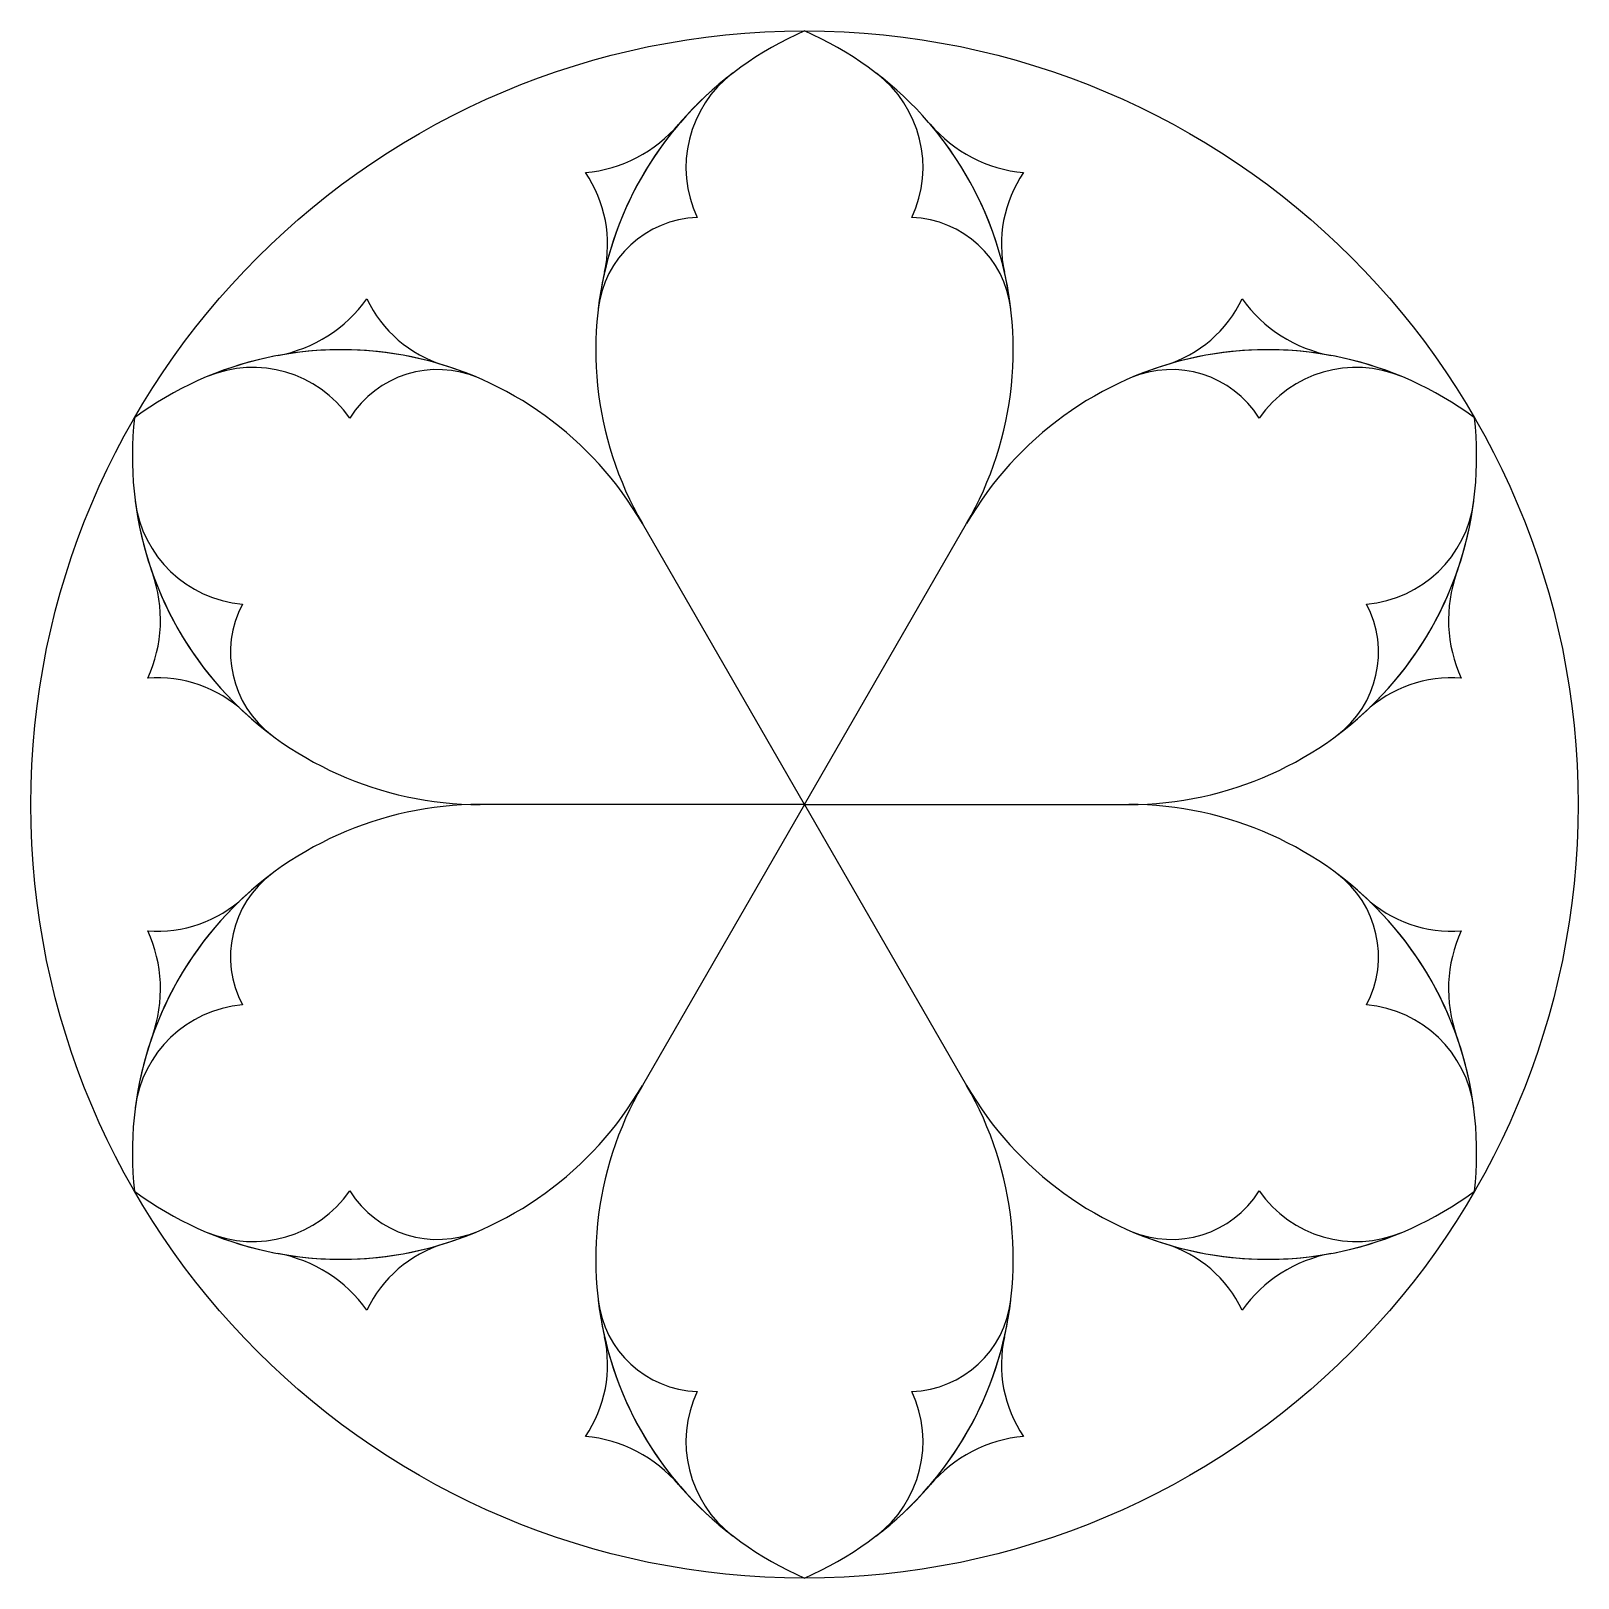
# Model space of a CAD drawing. Extents: x -84 to 84, y -84 to 84.
import ezdxf

# ---------------------------------------------------------------- set-up
doc = ezdxf.new("R2010")
doc.units = 0
doc.layers.add('MODELSKETCH_VISIBLE', color=7, linetype='CONTINUOUS')

msp = doc.modelspace()

# ---------------------------------------------------------------- linework, layer by layer
at = {"layer": 'MODELSKETCH_VISIBLE'}
for q in [(-17.65, 30.58), (-17.65, 30.58), (17.65, 30.58), (17.65, 30.58), (-17.65, -30.58), (17.65, -30.58), (-35.31, 0), (-35.31, 0), (-17.65, -30.58), (35.31, 0), (17.65, -30.58), (35.31, 0)]:
    msp.add_line((0, 0), q, dxfattribs=at)
msp.add_circle((0, 0), 84.2, dxfattribs=at)
msp.add_circle((0, 0), 84.2, dxfattribs=at)
msp.add_circle((0, 0), 84.2, dxfattribs=at)
msp.add_circle((0, 0), 84.2, dxfattribs=at)
msp.add_circle((0, 0), 84.2, dxfattribs=at)
msp.add_circle((0, 0), 84.2, dxfattribs=at)
for centre, radius, start, end in [((15.13, 49.5), 37.85, 113.5575, 210), ((-15.13, 49.5), 37.85, 330, 66.4425), ((15.13, 49.5), 37.85, 127.3146, 173.2471), ((0, 69.35), 12.9, 127.3146, 205.0508), ((0, 69.35), 12.9, 334.9492, 52.6854), ((-25.28, 83.98), 15.27, 275.3893, 319.5268), ((-15.13, 49.5), 37.85, 12.8512, 40.4732), ((25.28, 83.98), 15.27, 220.4732, 264.6107), ((-35.21, 60.99), 13.78, 347.1488, 34.4521), ((35.21, 60.99), 13.78, 145.5479, 192.8512), ((-11.27, 52.63), 11.27, 92.1002, 173.2471), ((11.27, 52.63), 11.27, 6.7529, 87.8998), ((-15.13, 49.5), 37.85, 6.7529, 12.8512), ((-60.09, 63.89), 15.27, 280.4732, 324.6107), ((-35.21, 60.99), 13.78, 205.5479, 252.8512), ((35.21, 60.99), 13.78, 287.1488, 334.4521), ((60.09, 63.89), 15.27, 215.3893, 259.5268), ((-50.43, 11.65), 37.85, 30, 126.4425), ((-50.43, 11.65), 37.85, 66.7529, 112.6854), ((50.43, 11.65), 37.85, 53.5575, 150), ((50.43, 11.65), 37.85, 67.3146, 113.2471), ((-60.06, 34.67), 12.9, 34.9492, 112.6854), ((-39.94, 36.07), 11.27, 66.7529, 147.8998), ((39.94, 36.07), 11.27, 32.1002, 113.2471), ((60.06, 34.67), 12.9, 67.3146, 145.0508), ((-35.31, 37.85), 37.85, 173.5575, 270), ((35.31, 37.85), 37.85, 270, 6.4425), ((-60.06, 34.67), 12.9, 187.3146, 265.0508), ((-35.31, 37.85), 37.85, 187.3146, 233.2471), ((35.31, 37.85), 37.85, 306.7529, 352.6854), ((60.06, 34.67), 12.9, 274.9492, 352.6854), ((-85.37, 20.1), 15.27, 335.3893, 19.5268), ((85.37, 20.1), 15.27, 160.4732, 204.6107), ((-51.21, 16.55), 11.27, 152.1002, 233.2471), ((51.21, 16.55), 11.27, 306.7529, 27.8998), ((-70.42, 0), 13.78, 47.1488, 94.4521), ((70.42, 0), 13.78, 85.5479, 132.8512), ((-35.31, -37.85), 37.85, 90, 186.4425), ((35.31, -37.85), 37.85, 353.5575, 90), ((-35.31, -37.85), 37.85, 126.7529, 172.6854), ((-51.21, -16.55), 11.27, 126.7529, 207.8998), ((35.31, -37.85), 37.85, 7.3146, 53.2471), ((51.21, -16.55), 11.27, 332.1002, 53.2471), ((-70.42, 0), 13.78, 265.5479, 312.8512), ((70.42, 0), 13.78, 227.1488, 274.4521), ((-85.37, -20.1), 15.27, 340.4732, 24.6107), ((85.37, -20.1), 15.27, 155.3893, 199.5268), ((-60.06, -34.67), 12.9, 94.9492, 172.6854), ((60.06, -34.67), 12.9, 7.3146, 85.0508), ((-50.43, -11.65), 37.85, 233.5575, 330), ((15.13, -49.5), 37.85, 150, 246.4425), ((-15.13, -49.5), 37.85, 293.5575, 30), ((50.43, -11.65), 37.85, 210, 306.4425), ((-60.06, -34.67), 12.9, 247.3146, 325.0508), ((-39.94, -36.07), 11.27, 212.1002, 293.2471), ((39.94, -36.07), 11.27, 246.7529, 327.8998), ((60.06, -34.67), 12.9, 214.9492, 292.6854), ((-50.43, -11.65), 37.85, 247.3146, 293.2471), ((50.43, -11.65), 37.85, 246.7529, 292.6854), ((-35.21, -60.99), 13.78, 107.1488, 154.4521), ((35.21, -60.99), 13.78, 25.5479, 72.8512), ((-60.09, -63.89), 15.27, 35.3893, 79.5268), ((60.09, -63.89), 15.27, 100.4732, 144.6107), ((15.13, -49.5), 37.85, 186.7529, 232.6854), ((-11.27, -52.63), 11.27, 186.7529, 267.8998), ((-15.13, -49.5), 37.85, 307.3146, 353.2471), ((11.27, -52.63), 11.27, 272.1002, 353.2471), ((-35.21, -60.99), 13.78, 325.5479, 12.8512), ((35.21, -60.99), 13.78, 167.1488, 214.4521), ((0, -69.35), 12.9, 154.9492, 232.6854), ((0, -69.35), 12.9, 307.3146, 25.0508), ((-25.28, -83.98), 15.27, 40.4732, 84.6107), ((25.28, -83.98), 15.27, 95.3893, 139.5268)]:
    msp.add_arc(centre, radius, start, end, dxfattribs=at)

doc.saveas('drawing.dxf')
